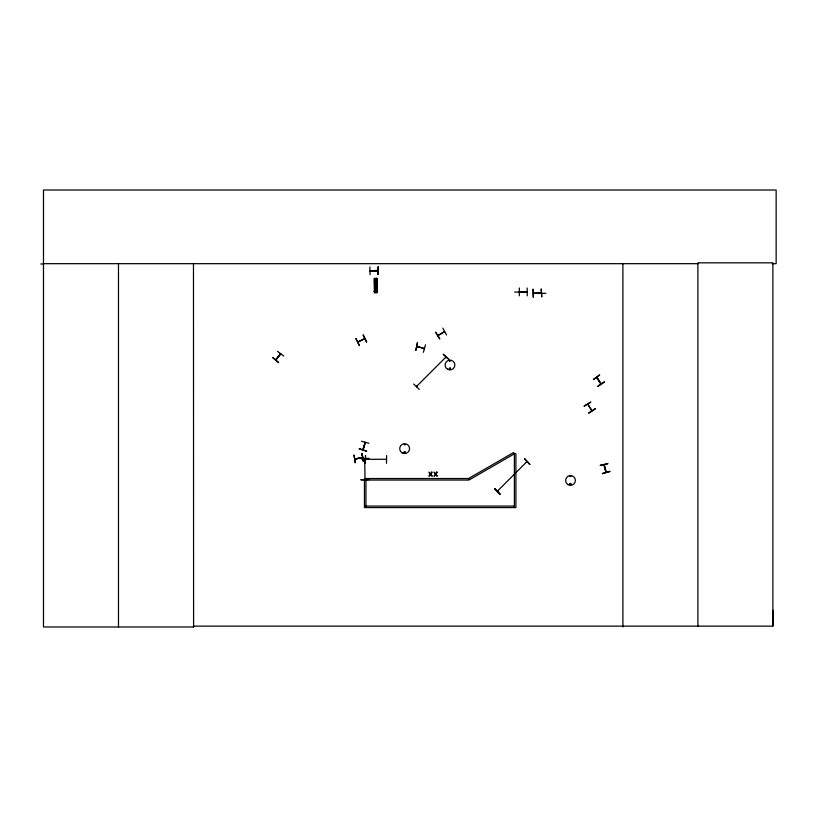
<?xml version="1.0" encoding="UTF-8"?>
<svg xmlns="http://www.w3.org/2000/svg" width="817" height="817" viewBox="0 0 817 817"><rect width="100%" height="100%" fill="white"/><g stroke="black" fill="none" stroke-linecap="round" stroke-linejoin="round"><path stroke-width="1.23" d="M519.306 295.805L519.357 287.993M520.174 292.21L519.346 291.761M526.281 292.149L527.149 291.792L519.51 291.72M527.169 288.023L527.241 295.836M772.331 263.677L776.15 263.677L776.15 190.014L43.485 190.014L43.485 626.986L193.588 626.986L193.486 626.128L772.892 626.128L773.005 610.33M514.679 292.067L526.791 292.19M365.322 442.497L363.228 449.83M403.884 452.271C405.845 449.983 405.048 454.518 403.966 452.444M449.616 361.063L450.361 360.746L449.646 361.155M449.462 368.661C450.861 366.904 450.228 370.571 449.534 368.549M570.082 476.403L570.93 476.515L570.143 476.301M571.022 484.246C569.878 482.449 570.174 485.451 570.848 484.43M603.845 464.965L605.948 472.318M606.214 472.134L604.192 464.73M357.723 341.894L364.576 338.544M424.197 348.716L416.976 346.418L417.712 346.98M423.39 352.321L425.524 344.805M359.296 448.747L366.71 451.229L359.286 448.768M361.39 441.231L368.927 443.274M365.025 442.242L362.922 449.758L365.281 442.426M587.852 404.201L591.61 410.685M596.921 378.097L596.829 377.321M417.15 386.257L416.65 386.727M365.046 479.528L364.699 459.083M405.089 452.383C403.22 453.649 405.181 450.381 404.966 452.598M449.33 368.283C449.769 371.459 451.709 366.506 449.309 368.487M569.857 483.725C570.419 486.687 571.992 482.357 570.021 483.603M276.463 359.48L275.748 359.715L280.782 353.832M280.037 354.159L280.497 353.618M280.68 353.965L276.013 360.001M369.989 270.693L371.01 271.121M377.015 270.989L377.771 270.488L369.999 270.958M533.46 293.048L541.263 292.884M362.564 457.602L354.925 459.154M596.584 377.505L600.904 383.99L596.982 377.413M591.988 410.624L587.821 404.221M446.072 357.366L445.714 357.785M498.104 490.905L497.441 491.129L498.135 490.925M527.057 461.952L526.669 462.34M272.755 357.54L278.699 362.625L272.725 357.58M277.504 351.33L283.734 356.028M275.799 359.756L280.364 353.73M404.946 444.867L404.272 444.356L404.977 444.754M443.284 354.384L449.115 359.582L443.325 354.343M416.915 386.032L416.456 386.533L445.908 357.09M419.274 389.433L413.647 384.021M497.441 491.129L526.883 461.676M444.601 331.845L437.902 335.511M364.658 338.892L357.877 342.19M593.397 379.456L599.739 374.88L593.459 379.548M604.274 381.764L597.809 386.155M597.973 386.39L604.488 382.09M584.104 405.998L590.844 402.035L584.257 406.243M588.679 412.942L595.195 408.643M588.843 413.188L595.379 408.919M439.74 338.8L435.573 332.182L439.699 338.83M446.552 334.98L442.824 328.117M355.977 338.585L359.439 345.591M366.435 342.129L363.075 335.082M354.987 458.776L362.534 457.489L355.068 459.123M438.004 335.532L444.571 331.457M605.989 472.236L604.263 464.853M607.766 463.668L600.138 465.373L607.777 463.719M609.85 471.246L602.343 473.421M602.425 473.697L609.952 471.634M370.152 270.641L377.638 270.488M541.222 293.221L533.491 293.364M526.985 292.149L519.428 292.037L527.159 292.149M370.081 274.726L369.856 266.924M532.95 289.289L533.144 297.102M541.191 289.116L541.753 296.918L541.242 289.116M545.868 293.272L535.186 293.487M386.635 455.539L386.492 463.341M377.25 278.444L374.247 278.485L374.411 292.588L377.403 292.547L376.913 278.444M374.462 279.914L377.066 279.884M374.472 280.864L377.076 280.844M374.492 282.304L377.086 282.273M374.503 283.57L377.107 283.54M374.513 285L377.117 284.98M374.584 291.148L377.188 291.118M374.155 291.546L377.628 291.516L374.155 291.659M368.784 479.589L360.981 479.804M360.981 479.793L364.331 479.793M40.85 263.983L43.485 263.973M43.485 263.677L697.902 263.677M365.567 459.307L386.349 459.266M364.443 480.049L468.55 480.049L468.55 478.527L513.627 452.495L514.393 453.813L514.393 507.592M364.443 506.07L514.393 506.07M596.87 377.383L601.149 383.796L600.771 383.224M370.101 270.989L377.811 270.968M416.976 346.418L424.442 348.42M526.945 461.615L526.332 462.238M424.35 348.359L423.676 348.532M494.622 488.607L500.178 494.101M363.33 334.95L366.792 341.955M355.926 338.616L359.388 345.611M361.788 453.496L363.371 461.145M533.276 289.289L533.44 297.092M376.841 278.444L377.005 292.547M376.566 278.444L376.831 292.547M376.514 278.444L376.555 292.557M376.341 278.454L376.504 292.557M376.3 292.557L375.503 292.568M375.095 278.474L375.299 292.578M374.952 278.474L375.136 292.578M374.748 278.474L374.911 292.588M374.646 278.485L374.737 292.588M374.441 278.485L374.625 292.588M772.892 626.128L772.892 262.829L697.902 262.829L697.902 626.128M622.901 263.677L622.901 626.986M365.955 480.049L365.955 506.07M193.476 263.677L193.588 626.986M118.485 263.677L118.485 626.986M375.248 284.132C375.983 286.328 376.954 282.549 375.248 284.132M417.456 342.64L415.853 350.299L417.456 342.64M431.621 472.144L430.62 473.768L429.007 472.144L430.273 474.207L428.966 476.27L430.579 474.616L432.213 476.27L430.927 474.177L432.213 472.144L431.621 472.144M436.687 472.144L435.686 473.768L434.072 472.144L435.349 474.207L434.031 476.27L435.645 474.616L437.279 476.27L435.992 474.177L437.279 472.144L436.687 472.144M494.704 488.535L499.953 494.326L494.693 488.546M524.565 458.664L529.824 464.454L524.565 458.664M514.393 453.813L469.305 479.845L468.55 478.527L364.443 478.527L364.443 507.592L515.905 507.592L515.905 453.813L514.393 453.813M354.047 455.171L355.262 462.892L354.027 455.171M362.105 453.435L363.32 461.156L362.105 453.435M378.148 266.75L377.903 274.563L378.148 266.75M365.516 455.539L365.322 463.351L365.516 455.539M368.784 458.46L360.981 458.684L368.784 458.449M568.07 484.685A4.882 4.882 0 0 0 575.393 480.457A4.882 4.882 0 0 0 568.07 476.229A4.882 4.882 0 0 0 568.07 484.685M447.542 369.243A4.882 4.882 0 0 0 454.865 365.015A4.882 4.882 0 0 0 447.542 360.787A4.882 4.882 0 0 0 447.542 369.243M402.168 452.894A4.943 4.943 0 0 0 409.583 448.615A4.943 4.943 0 0 0 402.168 444.346A4.943 4.943 0 0 0 402.168 452.894"/></g></svg>
